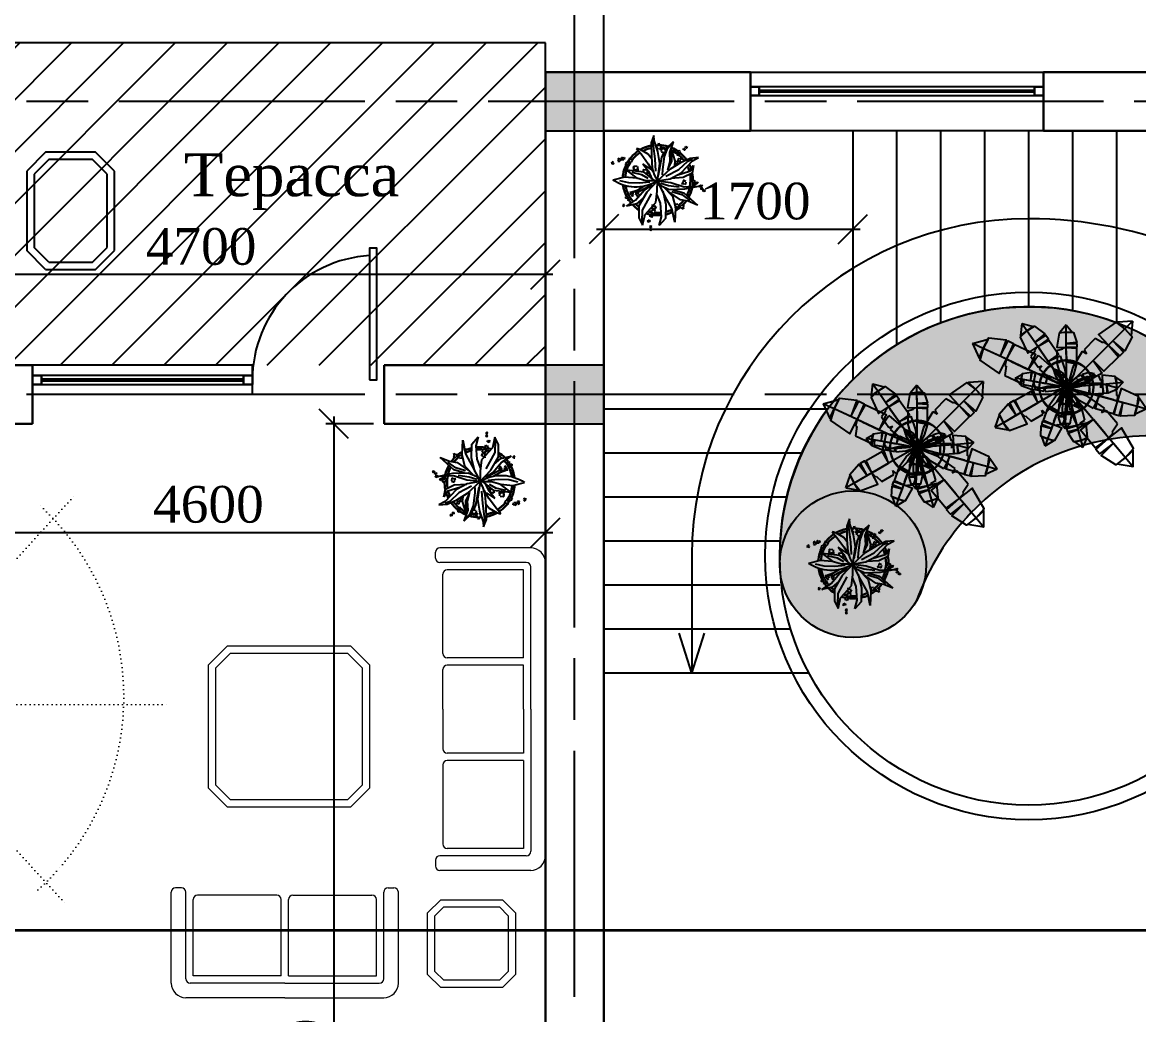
# Model space of a CAD drawing. Header units: inches. Extents: x 2870606 to 3671143, y -733551 to -473558.
# Drawn here: x 3248072 to 3255692, y -504653 to -497883 of the extents above; entities that cross this region are included whole.
import ezdxf

# ---------------------------------------------------------------- set-up
doc = ezdxf.new("R2010")
doc.units = ezdxf.units.IN
doc.header["$MEASUREMENT"] = 0
doc.linetypes.add('ACAD_ISO07W100', pattern=[3, 0, -3])
doc.linetypes.add('ACAD_ISO08W100', pattern=[36, 24, -3, 6, -3])
for name, color, linetype in [('100_FURNITURE', 25, 'Continuous'), ('100_TREE', 64, 'Continuous'), ('A_Windows', 160, 'Continuous'), ('Trees', 92, 'Continuous'), ('МЕБЕЛИРОВКА', 7, 'Continuous'), ('ШРИФТ', 7, 'Continuous')]:
    doc.layers.add(name, color=color, linetype=linetype)
doc.layers.add('_0', color=7, linetype='Continuous', lineweight=25)
doc.layers.add('Cashpo', color=25, linetype='Continuous', lineweight=25)
doc.styles.add('GENERATED_STYLE_1', font='times.ttf')
doc.styles.add('J~stule', font='dutch.ttf')
doc.linetypes.add('FENCELINE1', pattern='A,0.25,-0.1,[133,ltypeshp.shx,S=0.1,R=0,X=-0.1,Y=0],-0.1,1', length=1.45)
doc.dimstyles.new('J~style', dxfattribs={"dimscale": 100, "dimtxt": 2.5, "dimasz": 2, "dimexe": 0.55, "dimexo": 0.725, "dimtad": 1, "dimdec": 0, "dimdsep": 46, "dimtxsty": 'J~stule', "dimblk": 'OBLIQUE', "dimcen": 2, "dimdle": 0.5, "dimadec": 0, "dimazin": 0, "dimtfac": 1, "dimtdec": 0, "dimtmove": 0, "dimatfit": 3, "dimfxl": 1, "dimarcsym": 0})

# ---------------------------------------------------------------- blocks, each defined once
blk = doc.blocks.new('FSDFTV')
at = {"color": 33, "linetype": 'ACAD_ISO07W100', "lineweight": 13, "ltscale": 10}
for p, q in [((1.6, 179.4), (1.6, 2037.1)), ((1.6, 79.4), (-1439.6, 1399.3)), ((1.6, 79.4), (1375.6, 1337.7))]:
    blk.add_line(p, q, dxfattribs=at)
at = {"color": 33, "linetype": 'ByBlock', "lineweight": 13}
for points in [[(-1101.5, 0), (1101.5, 0), (1101.5, 331.1), (-1101.5, 331.1)], [(-1085.6, 218.9), (-795.9, 47.8), (-716, 221.1), (-1005.7, 372.1)], [(1085.6, 218.9), (795.9, 47.8), (716, 221.1), (1005.7, 372.1)], [(-499.9, 79.4), (503.1, 79.4), (503.1, 246.9), (-499.9, 246.9)], [(-499.9, 210.5), (503.1, 210.5), (503.1, 246.9), (-499.9, 246.9)]]:
    blk.add_lwpolyline(points, close=True, dxfattribs=at)
at = {"color": 33, "linetype": 'ACAD_ISO07W100', "lineweight": 13, "ltscale": 10}
blk.add_arc((-50.8, -53.7), 1775.8, 42.07482, 137.92518, dxfattribs=at)
blk = doc.blocks.new('ydyyd')
at = {"layer": 'МЕБЕЛИРОВКА', "lineweight": 13}
for p, q in [((730582.4, 154995), (730582.4, 155035)), ((731232.4, 155065), (730612.4, 155065)), ((731202.4, 154965), (730612.4, 154965)), ((731232.4, 153965), (731232.4, 154935)), ((731332.4, 153965), (731332.4, 154965)), ((730632.4, 154345), (730632.4, 154885)), ((731182.4, 154915), (730662.4, 154915)), ((731182.4, 154315), (731182.4, 154915)), ((729032.4, 154266.6), (729161.7, 154395.9)), ((729161.7, 154395.9), (730003.1, 154395.9)), ((730003.1, 154395.9), (730132.4, 154266.6)), ((729082.4, 154245.9), (729182.4, 154345.9)), ((729182.4, 154345.9), (729982.4, 154345.9)), ((729982.4, 154345.9), (730082.4, 154245.9)), ((731182.4, 154315), (730662.4, 154315)), ((729032.4, 153425.2), (729032.4, 154266.6)), ((729082.4, 153445.9), (729082.4, 154245.9)), ((730082.4, 154245.9), (730082.4, 153445.9)), ((730132.4, 154266.6), (730132.4, 153425.2)), ((730632.4, 153965), (730632.4, 154235)), ((731182.4, 154265), (730662.4, 154265)), ((731182.4, 153965), (731182.4, 154265)), ((730632.4, 153965), (730632.4, 153695)), ((731182.4, 153965), (731182.4, 153665)), ((731232.4, 153965), (731232.4, 152995)), ((731332.4, 153965), (731332.4, 152965)), ((731182.4, 153665), (730662.4, 153665)), ((730632.4, 153585), (730632.4, 153045)), ((731182.4, 153615), (730662.4, 153615)), ((731182.4, 153615), (731182.4, 153015)), ((729161.7, 153295.9), (729032.4, 153425.2)), ((729182.4, 153345.9), (729082.4, 153445.9)), ((729982.4, 153345.9), (730082.4, 153445.9)), ((730003.1, 153295.9), (730132.4, 153425.2)), ((729982.4, 153345.9), (729182.4, 153345.9)), ((730003.1, 153295.9), (729161.7, 153295.9)), ((731182.4, 153015), (730662.4, 153015)), ((731202.4, 152965), (730612.4, 152965)), ((730582.4, 152935), (730582.4, 152895)), ((731232.4, 152865), (730612.4, 152865)), ((728778.9, 152095.9), (728778.9, 152715.9)), ((728848.9, 152745.9), (728808.9, 152745.9)), ((728878.9, 152125.9), (728878.9, 152715.9)), ((730228.9, 152125.9), (730228.9, 152715.9)), ((730258.9, 152745.9), (730298.9, 152745.9)), ((730328.9, 152095.9), (730328.9, 152715.9)), ((728928.9, 152145.9), (728928.9, 152665.9)), ((729498.9, 152695.9), (728958.9, 152695.9)), ((729528.9, 152145.9), (729528.9, 152665.9)), ((729578.9, 152145.9), (729578.9, 152665.9)), ((729608.9, 152695.9), (730148.9, 152695.9)), ((730178.9, 152145.9), (730178.9, 152665.9)), ((730618.2, 152665), (730528.9, 152575.7)), ((730618.2, 152665), (731039.6, 152665)), ((731039.6, 152665), (731128.9, 152575.7)), ((730528.9, 152154.3), (730528.9, 152575.7)), ((730638.9, 152615), (730578.9, 152555)), ((730638.9, 152615), (731018.9, 152615)), ((731018.9, 152615), (731078.9, 152555)), ((731128.9, 152575.7), (731128.9, 152154.3)), ((730578.9, 152175), (730578.9, 152555)), ((731078.9, 152555), (731078.9, 152175)), ((730578.9, 152175), (730638.9, 152115)), ((731018.9, 152115), (731078.9, 152175)), ((729528.9, 152145.9), (728928.9, 152145.9)), ((729578.9, 152145.9), (730178.9, 152145.9)), ((730528.9, 152154.3), (730618.2, 152065)), ((731018.9, 152115), (730638.9, 152115)), ((731039.6, 152065), (731128.9, 152154.3)), ((729553.9, 152095.9), (728908.9, 152095.9)), ((729553.9, 152095.9), (730198.9, 152095.9)), ((731039.6, 152065), (730618.2, 152065)), ((729553.9, 151995.9), (728878.9, 151995.9)), ((729553.9, 151995.9), (730228.9, 151995.9))]:
    blk.add_line(p, q, dxfattribs=at)
for centre, radius, start, end in [((730612.4, 155035), 30, 90, 180), ((730612.4, 154995), 30, 180, 270), ((731232.4, 154965), 100, 0, 90), ((731202.4, 154935), 30, 0, 90), ((730662.4, 154885), 30, 90, 180), ((730662.4, 154345), 30, 180, 270), ((730662.4, 154235), 30, 90, 180), ((730662.4, 153695), 30, 180, 270), ((730662.4, 153585), 30, 90, 180), ((730662.4, 153045), 30, 180, 270), ((730612.4, 152935), 30, 90, 180), ((731202.4, 152995), 30, 270, 0), ((731232.4, 152965), 100, 270, 0), ((730612.4, 152895), 30, 180, 270), ((728808.9, 152715.9), 30, 90, 180), ((728848.9, 152715.9), 30, 0, 90), ((730258.9, 152715.9), 30, 90, 180), ((730298.9, 152715.9), 30, 0, 90), ((728958.9, 152665.9), 30, 90, 180), ((729498.9, 152665.9), 30, 0, 90), ((729608.9, 152665.9), 30, 90, 180), ((730148.9, 152665.9), 30, 0, 90), ((728908.9, 152125.9), 30, 180, 270), ((730198.9, 152125.9), 30, 270, 0), ((728878.9, 152095.9), 100, 180, 270), ((730228.9, 152095.9), 100, 270, 0)]:
    blk.add_arc(centre, radius, start, end, dxfattribs=at)
blk = doc.blocks.new('cvetok')
at = {"layer": 'Cashpo', "lineweight": 30, "ltscale": 0.1}
for centre, major_axis, start_param, end_param in [((94658.2, 171878), (169.7, -169.7), 3.024703, 3.316562), ((94658.2, 171878), (169.7, -169.7), 2.755823, 2.987251), ((94658.2, 171878), (-158, -158), 4.327905, 4.569763), ((94658.2, 171878), (169.7, -169.7), 2.400873, 2.651128), ((94658.2, 171878), (-158, -158), 4.034231, 4.174743), ((94658.2, 171878), (-158, -158), 3.449429, 3.724418), ((94658.2, 171878), (-169.7, -169.7), 3.409984, 3.737026), ((94658.2, 171878), (-158, -158), 3.03563, 3.35015), ((94658.2, 171878), (-169.7, -169.7), 3.019498, 3.341375), ((94658.2, 171878), (-158, -158), 4.624923, 4.873501), ((94658.2, 171878), (-158, -158), 2.449339, 2.938254), ((94658.2, 171878), (-169.7, -169.7), 2.966211, 2.998209), ((94658.2, 171878), (-169.7, -169.7), 2.892081, 2.958014), ((94658.2, 171878), (-169.7, -169.7), 2.431898, 2.830481), ((94658.2, 171878), (169.7, -169.7), 3.717694, 3.950919), ((94658.2, 171878), (169.7, -169.7), 3.458664, 3.61719), ((94658.8, 171883.4), (158, -158), 3.767296, 4.146619), ((94658.2, 171878), (158, -158), 3.482746, 3.649771), ((94658.2, 171878), (169.7, -169.7), 4.008914, 4.104644), ((94658.2, 171878), (158, -158), 0.066528, 0.61373), ((94658.2, 171878), (169.7, -169.7), 0.291978, 0.654909), ((94658.2, 171878), (169.7, -169.7), 4.142062, 4.429809), ((94658.2, 171878), (-158, -158), 5.746791, 5.985086), ((94658.2, 171878), (169.7, -169.7), 4.559068, 4.718123), ((94658.2, 171878), (-158, -158), 6.166573, 6.379453), ((94658.2, 171878), (169.7, -169.7), 4.823255, 4.978325), ((94658.2, 171878), (-158, -158), 1.402226, 1.533974), ((94658.2, 171878), (-169.7, -169.7), 1.354065, 1.580489), ((94658.2, 171878), (169.7, -169.7), 0.075749, 0.183167), ((94658.2, 171878), (169.7, -169.7), -1.220089, -1.010216), ((94658.2, 171878), (158, -158), -1.237744, -1.029908), ((94658.2, 171878), (169.7, -169.7), -0.886086, -0.617507), ((94658.2, 171878), (158, -158), -0.889995, -0.67916), ((94658.2, 171878), (158, -158), -0.609448, -0.475122), ((94658.2, 171878), (169.7, -169.7), -0.592307, -0.44413)]:
    blk.add_ellipse(centre, major_axis=major_axis, ratio=1, start_param=start_param, end_param=end_param, dxfattribs=at)
at = {"layer": 'Trees', "ltscale": 10}
for p, q in [((94576.6, 172067.8), (94550.9, 172140.3)), ((94550.9, 172140.3), (94595.9, 172088.3)), ((94550.9, 172140.3), (94605.4, 172092.8)), ((94657.1, 172074.1), (94682.8, 172148.2)), ((94682.8, 172148.2), (94684.4, 172182.8)), ((94684.4, 172182.8), (94703.7, 172132.4)), ((94687.7, 172110.4), (94692.5, 172145)), ((94457.1, 172108.4), (94460.5, 172102.3)), ((94462.8, 172105), (94457.1, 172108.4)), ((94460.5, 172102.3), (94457.1, 172100.2)), ((94457.1, 172100.2), (94461.2, 172100)), ((94461.2, 172100), (94459.1, 172095.8)), ((94459.1, 172095.8), (94467.7, 172097)), ((94464.4, 172108), (94462.8, 172105)), ((94465.2, 172104.6), (94464.4, 172108)), ((94469.1, 172107.4), (94465.2, 172104.6)), ((94468.4, 172098.1), (94469.1, 172107.4)), ((94470.5, 172095.2), (94474, 172089.1)), ((94476.3, 172091.8), (94470.5, 172095.2)), ((94474, 172089.1), (94470.6, 172087)), ((94470.6, 172087), (94474.7, 172086.8)), ((94474.7, 172086.8), (94472.6, 172082.6)), ((94472.6, 172082.6), (94481.2, 172083.8)), ((94477.9, 172094.8), (94476.3, 172091.8)), ((94478.6, 172091.4), (94477.9, 172094.8)), ((94482.5, 172094.2), (94478.6, 172091.4)), ((94481.9, 172084.9), (94482.5, 172094.2)), ((94503.6, 172073.8), (94509.6, 172073.6)), ((94510.8, 172064.5), (94503.6, 172073.8)), ((94508.1, 172077.6), (94511.8, 172075.7)), ((94509.6, 172073.6), (94508.1, 172077.6)), ((94511.8, 172075.7), (94515.4, 172083.2)), ((94522.1, 172068.7), (94512.4, 172063.8)), ((94515.4, 172083.2), (94516.1, 172074.4)), ((94516.1, 172074.4), (94521.1, 172074.6)), ((94521.1, 172074.6), (94517, 172071.6)), ((94517, 172071.6), (94522.1, 172068.7)), ((94524.1, 172065.3), (94518.4, 172058.5)), ((94522.7, 172057.1), (94524.1, 172065.3)), ((94563.8, 172082.1), (94541.6, 172009.7)), ((94561.7, 172007.6), (94563.8, 172082.1)), ((94573.4, 172006.4), (94576.6, 172067.8)), ((94595.9, 172088.3), (94615.2, 172039.5)), ((94614.5, 172089.4), (94596.9, 172096)), ((94596.9, 172096), (94609.6, 172080.6)), ((94609.6, 172080.6), (94601.1, 172073.2)), ((94601.1, 172073.2), (94612.6, 172074.7)), ((94612.6, 172074.7), (94608.7, 172062)), ((94608.7, 172062), (94632.1, 172069.4)), ((94617.5, 172098.4), (94614.5, 172089.4)), ((94621.3, 172089.4), (94617.5, 172098.4)), ((94619.3, 172065.3), (94632.9, 172033.2)), ((94630.7, 172099.1), (94621.3, 172089.4)), ((94642.5, 172107.5), (94629.7, 172104)), ((94629.7, 172104), (94648.4, 172088.1)), ((94633.5, 172072.9), (94630.7, 172099.1)), ((94635.2, 172116.4), (94642.5, 172107.5)), ((94645.9, 172113.2), (94635.2, 172116.4)), ((94644.2, 171992.2), (94657.1, 172074.1)), ((94652.2, 172132.1), (94645.9, 172113.2)), ((94652.1, 172088.8), (94666, 172099.7)), ((94656.1, 172113.7), (94652.2, 172132.1)), ((94665.2, 172115.9), (94656.1, 172113.7)), ((94659.6, 172107.9), (94665.2, 172115.9)), ((94668.2, 172106.1), (94659.6, 172107.9)), ((94676.4, 172023.7), (94687.7, 172110.4)), ((94703.7, 172132.4), (94702.1, 172039.5)), ((94723.1, 172055.2), (94777.8, 172086.7)), ((94803.5, 172093), (94772.9, 172056.8)), ((94777.8, 172086.7), (94803.5, 172093)), ((94380.3, 172031.6), (94436.6, 172026.9)), ((94422.2, 172009.5), (94380.3, 172031.6)), ((94454.3, 172008), (94422.2, 172022.1)), ((94499.4, 171927.6), (94422.2, 172009.5)), ((94436.6, 172026.9), (94502.6, 171996.9)), ((94515.5, 171949.7), (94454.3, 172008)), ((94497.4, 172023.1), (94508.9, 172020.7)), ((94505.7, 172015.7), (94497.4, 172023.1)), ((94501.9, 172011.6), (94505.7, 172015.7)), ((94507.6, 172012.1), (94501.9, 172011.6)), ((94502.6, 171996.9), (94575, 171952.8)), ((94505.1, 172004.5), (94507.6, 172012.1)), ((94519.6, 172010.3), (94505.1, 172004.5)), ((94508.9, 172020.7), (94510.5, 172027.2)), ((94510.2, 172057.4), (94515.3, 172047.8)), ((94516.1, 172056.7), (94510.2, 172057.4)), ((94510.5, 172027.2), (94512.9, 172020.8)), ((94512.9, 172020.8), (94518.4, 172026.3)), ((94514.5, 172061.6), (94516.1, 172056.7)), ((94518.4, 172058.5), (94514.5, 172061.6)), ((94517, 172047.4), (94528.2, 172050.8)), ((94518.2, 172006.2), (94529.8, 172003.9)), ((94526.5, 171998.8), (94518.2, 172006.2)), ((94518.4, 172026.3), (94521.1, 172012.1)), ((94526.8, 172056.5), (94522.7, 172057.1)), ((94522.7, 171994.8), (94526.5, 171998.8)), ((94528.4, 171995.3), (94522.7, 171994.8)), ((94523.2, 172054.1), (94526.8, 172056.5)), ((94528.2, 172050.8), (94523.2, 172054.1)), ((94526, 171987.7), (94528.4, 171995.3)), ((94540.5, 171993.5), (94526, 171987.7)), ((94529.8, 172003.9), (94531.3, 172010.3)), ((94531.3, 172010.3), (94533.7, 172004)), ((94533.7, 172004), (94539.3, 172009.5)), ((94539.3, 172009.5), (94541.9, 171995.2)), ((94541.6, 172009.7), (94544.8, 171976.5)), ((94587.1, 171955.6), (94561.7, 172007.6)), ((94589.5, 171946.5), (94573.4, 172006.4)), ((94615.2, 172039.5), (94626.5, 171949.7)), ((94632.9, 172033.2), (94655.6, 171909.8)), ((94660.8, 171872.8), (94644.2, 171992.2)), ((94671.6, 171938.6), (94676.4, 172023.7)), ((94723.1, 171990.6), (94687.7, 171932.1)), ((94702.1, 172039.5), (94695.7, 171960.7)), ((94698.9, 172022.1), (94723.1, 172055.2)), ((94706.5, 171952.7), (94761.5, 171989)), ((94761.5, 171989), (94722.4, 171939.3)), ((94772.9, 172056.8), (94723.1, 171990.6)), ((94828.4, 172019.2), (94838.5, 172016.9)), ((94837.7, 172001.1), (94828.4, 172019.2)), ((94837.2, 172024.3), (94842.9, 172019.8)), ((94838.5, 172016.9), (94837.2, 172024.3)), ((94858.2, 172004.6), (94840, 171999.5)), ((94842.9, 172019.8), (94851.5, 172031.4)), ((94851.5, 172031.4), (94849.8, 172016.2)), ((94849.8, 172016.2), (94858.3, 172015)), ((94858.3, 172015), (94850.4, 172011.1)), ((94850.4, 172011.1), (94858.2, 172004.6)), ((94858.6, 171996), (94862.1, 171981.1)), ((94872, 172004), (94859.2, 171998.1)), ((94862.1, 171981.1), (94866.8, 171987.4)), ((94866.8, 171987.4), (94869.6, 171982.5)), ((94869.6, 171982.5), (94870.7, 171987.8)), ((94870.7, 171996.4), (94872, 172004)), ((94877.2, 171998.1), (94870.7, 171996.4)), ((94870.7, 171987.8), (94881.2, 171985.4)), ((94872.9, 171993.2), (94877.2, 171998.1)), ((94881.2, 171985.4), (94872.9, 171993.2)), ((94886.7, 172032), (94888.8, 172018)), ((94893.6, 172028.7), (94886.7, 172032)), ((94890.7, 172016.9), (94905.9, 172016.2)), ((94893.7, 172035.3), (94893.6, 172028.7)), ((94897.2, 172029.9), (94893.7, 172035.3)), ((94907.1, 172035.7), (94897.2, 172029.9)), ((94901.2, 172022.4), (94906.6, 172023.8)), ((94905.9, 172016.2), (94901.2, 172022.4)), ((94901.8, 172026.3), (94907.1, 172035.7)), ((94906.6, 172023.8), (94901.8, 172026.3)), ((94910.4, 172022.5), (94917.6, 172019.7)), ((94915.3, 172008.1), (94910.4, 172022.5)), ((94930.9, 172008.5), (94916.9, 172006.7)), ((94917.4, 172025.4), (94921.2, 172021.4)), ((94917.6, 172019.7), (94917.4, 172025.4)), ((94921.2, 172021.4), (94928.8, 172029.1)), ((94932.1, 172016.2), (94925.8, 172014.2)), ((94925.8, 172014.2), (94930.9, 172008.5)), ((94928.8, 172029.1), (94925.9, 172018)), ((94925.9, 172018), (94932.1, 172016.2)), ((94962.8, 171985.5), (94957.5, 171995.6)), ((94958.2, 171997.2), (94967.6, 172004.9)), ((94965.6, 171990.9), (94962.8, 171985.5)), ((94968.9, 171986.8), (94965.6, 171990.9)), ((94967.6, 172004.9), (94967.6, 171998.6)), ((94967.6, 171998.6), (94971.7, 172000.3)), ((94977.7, 171992.9), (94968.6, 171991.9)), ((94968.6, 171991.9), (94968.9, 171986.8)), ((94971.7, 172000.3), (94969.8, 171996.4)), ((94969.8, 171996.4), (94977.7, 171992.9)), ((94414.1, 171978), (94423.8, 171926)), ((94435, 171941.8), (94414.1, 171978)), ((94423.8, 171926), (94484.9, 171896.1)), ((94529.3, 171911.7), (94435, 171941.8)), ((94573.4, 171888.2), (94499.4, 171927.6)), ((94602.4, 171905.5), (94515.5, 171949.7)), ((94575, 171952.8), (94660.8, 171872.8)), ((94626.5, 171949.7), (94628.1, 171913.4)), ((94682.8, 171915), (94660.8, 171872.8)), ((94670, 171867.7), (94750.4, 171932.3)), ((94695.7, 171960.7), (94682.8, 171915)), ((94694.9, 171947.1), (94706.5, 171952.7)), ((94722.4, 171939.3), (94698.1, 171886.5)), ((94723.1, 171889.8), (94766.5, 171915)), ((94731.1, 171945.5), (94728.6, 171919.2)), ((94728.6, 171919.2), (94739.8, 171926.9)), ((94757.5, 171951.2), (94733.1, 171948.6)), ((94739.8, 171926.9), (94740.4, 171923.8)), ((94750.4, 171932.3), (94871.1, 171946.5)), ((94751.2, 171939.6), (94757.5, 171951.2)), ((94762.7, 171938.7), (94751.2, 171939.6)), ((94753, 171933.1), (94762.7, 171938.7)), ((94754, 171931.3), (94753, 171933.1)), ((94766.5, 171915), (94834.1, 171930.7)), ((94796.5, 171971), (94794.1, 171944.7)), ((94794.1, 171944.7), (94805.2, 171952.4)), ((94871.1, 171946.5), (94798.4, 171890.3)), ((94823, 171976.7), (94798.6, 171974.1)), ((94805.2, 171952.4), (94807.1, 171942.8)), ((94807.1, 171942.8), (94811.8, 171951)), ((94811.8, 171951), (94827.8, 171941.1)), ((94816.7, 171965.1), (94823, 171976.7)), ((94828.2, 171964.2), (94816.7, 171965.1)), ((94818.5, 171958.7), (94828.2, 171964.2)), ((94827.8, 171941.1), (94818.5, 171958.7)), ((94353.6, 171843.5), (94359.9, 171837.4)), ((94361.7, 171841.5), (94353.6, 171843.5)), ((94359.9, 171837.4), (94356.6, 171833.7)), ((94356.6, 171833.7), (94361.6, 171834.9)), ((94361.6, 171834.9), (94360.5, 171829.1)), ((94362.6, 171845.6), (94361.7, 171841.5)), ((94364.7, 171841.9), (94362.6, 171845.6)), ((94368.3, 171846.6), (94364.7, 171841.9)), ((94370.9, 171835.2), (94368.3, 171846.6)), ((94372.3, 171837.8), (94475.3, 171815.7)), ((94478.5, 171833.1), (94372.3, 171837.8)), ((94383.6, 171864.1), (94390, 171858)), ((94391.7, 171862.1), (94383.6, 171864.1)), ((94390, 171858), (94386.6, 171854.3)), ((94386.6, 171854.3), (94391.6, 171855.5)), ((94391.6, 171855.5), (94390.6, 171849.7)), ((94390.6, 171849.7), (94400.5, 171854.1)), ((94392.6, 171866.2), (94391.7, 171862.1)), ((94394.7, 171862.4), (94392.6, 171866.2)), ((94398.4, 171867.2), (94394.7, 171862.4)), ((94400.9, 171855.7), (94398.4, 171867.2)), ((94399.9, 171843.9), (94404.8, 171845.4)), ((94404.7, 171842.4), (94399.9, 171843.9)), ((94400.9, 171849.8), (94411.7, 171851.1)), ((94404.8, 171845.4), (94400.9, 171849.8)), ((94402.4, 171833.9), (94404.7, 171842.4)), ((94408.3, 171839.8), (94402.4, 171833.9)), ((94403.4, 171876.1), (94410.6, 171866.8)), ((94413.7, 171871.9), (94403.4, 171876.1)), ((94410.6, 171866.8), (94405.5, 171862.5)), ((94405.5, 171862.5), (94412.3, 171863.2)), ((94411.1, 171836.7), (94408.3, 171839.8)), ((94412.3, 171863.2), (94409.8, 171855.7)), ((94409.8, 171855.7), (94423.7, 171859.7)), ((94416.6, 171838.8), (94411, 171841)), ((94411, 171841), (94411.1, 171836.7)), ((94413, 171849.9), (94416.6, 171838.8)), ((94415.6, 171877.1), (94413.7, 171871.9)), ((94417.7, 171871.7), (94415.6, 171877.1)), ((94423.4, 171877.3), (94417.7, 171871.7)), ((94424.6, 171861.7), (94423.4, 171877.3)), ((94468.9, 171848.7), (94464.8, 171867.1)), ((94466.6, 171869.4), (94485.2, 171877.6)), ((94475.9, 171856.1), (94468.9, 171848.7)), ((94479.3, 171847.9), (94475.9, 171856.1)), ((94570.2, 171863), (94478.5, 171833.1)), ((94481, 171856.4), (94479.3, 171847.9)), ((94496.1, 171853.8), (94481, 171856.4)), ((94485.2, 171877.6), (94482.3, 171867.6)), ((94482.3, 171867.6), (94489.8, 171868.5)), ((94484.9, 171896.1), (94569.5, 171890.3)), ((94489.8, 171868.5), (94485, 171863.1)), ((94485, 171863.1), (94496.1, 171853.8)), ((94586.3, 171842.5), (94512.3, 171831.5)), ((94660.8, 171872.8), (94570.2, 171863)), ((94660.8, 171872.8), (94573.4, 171888.2)), ((94579.8, 171812.6), (94637.8, 171839.4)), ((94637.8, 171858.3), (94586.3, 171842.5)), ((94607.2, 171766.9), (94660.8, 171872.8)), ((94637.8, 171839.4), (94660.8, 171872.8)), ((94661.9, 171803.1), (94660.8, 171872.8)), ((94660.8, 171872.8), (94739.2, 171872.8)), ((94660.8, 171872.8), (94734.3, 171795.3)), ((94749.8, 171811), (94697, 171846.2)), ((94697.7, 171845.7), (94787.9, 171797.5)), ((94713.4, 171864.6), (94785.8, 171856.7)), ((94739.2, 171872.8), (94801.9, 171891.4)), ((94793.2, 171813), (94754.7, 171836.1)), ((94785.8, 171856.7), (94856.6, 171859.8)), ((94801.9, 171891.4), (94885.6, 171899.2)), ((94856.6, 171859.8), (94917.8, 171874)), ((94885.6, 171899.2), (94964.4, 171878.8)), ((94339.8, 171805.6), (94336, 171800.1)), ((94336, 171800.1), (94342.4, 171803.2)), ((94340.4, 171808), (94337, 171807.4)), ((94337, 171807.4), (94339.8, 171805.6)), ((94337.8, 171812), (94340.4, 171808)), ((94347.1, 171810.8), (94337.8, 171812)), ((94342.4, 171803.2), (94344.2, 171799.6)), ((94344.2, 171799.6), (94344.7, 171803.7)), ((94344.7, 171803.7), (94348.8, 171801.3)), ((94348.8, 171801.3), (94348.2, 171810)), ((94353.9, 171818.2), (94350.1, 171812.6)), ((94350.1, 171812.6), (94356.5, 171815.7)), ((94354.5, 171820.5), (94351, 171820)), ((94351, 171820), (94353.9, 171818.2)), ((94351.9, 171824.5), (94354.5, 171820.5)), ((94361.2, 171823.3), (94351.9, 171824.5)), ((94356.5, 171815.7), (94358.3, 171812.2)), ((94358.3, 171812.2), (94358.8, 171816.2)), ((94358.8, 171816.2), (94362.8, 171813.8)), ((94360.5, 171829.1), (94370.4, 171833.6)), ((94362.8, 171813.8), (94362.3, 171822.5)), ((94481.7, 171792.1), (94388.4, 171708.6)), ((94494.6, 171779.5), (94439.9, 171740.1)), ((94475.3, 171815.7), (94579.8, 171812.6)), ((94552.5, 171812.6), (94481.7, 171792.1)), ((94562.1, 171800), (94494.6, 171779.5)), ((94504.2, 171743.3), (94589.8, 171802.1)), ((94557.3, 171768.5), (94538, 171691.3)), ((94612, 171825.2), (94557.3, 171768.5)), ((94562.1, 171685), (94607.2, 171766.9)), ((94624.9, 171804.7), (94602.4, 171711.7)), ((94639.4, 171721.2), (94664.4, 171783.2)), ((94671.6, 171725.9), (94661.9, 171803.1)), ((94761.7, 171673.9), (94700.5, 171785.8)), ((94734.3, 171795.3), (94787.4, 171703.9)), ((94810.1, 171741.6), (94749.8, 171811)), ((94787.9, 171797.5), (94850.2, 171793.4)), ((94788.7, 171778.9), (94793.4, 171793.8)), ((94801.9, 171769.7), (94789.2, 171776.7)), ((94850.2, 171793.4), (94793.2, 171813)), ((94793.4, 171793.8), (94797.7, 171787.1)), ((94797.7, 171787.1), (94800.9, 171791.9)), ((94800.9, 171791.9), (94801.6, 171786.3)), ((94801.1, 171777.5), (94801.9, 171769.7)), ((94807.6, 171775.4), (94801.1, 171777.5)), ((94801.6, 171786.3), (94812.6, 171788.1)), ((94812.6, 171788.1), (94803.5, 171780.6)), ((94803.5, 171780.6), (94807.6, 171775.4)), ((94824.4, 171778.1), (94829, 171793)), ((94837.5, 171769), (94824.8, 171775.9)), ((94829, 171793), (94833.3, 171786.3)), ((94833.3, 171786.3), (94836.5, 171791.1)), ((94836.5, 171791.1), (94837.2, 171785.6)), ((94836.7, 171776.8), (94837.5, 171769)), ((94843.2, 171774.7), (94836.7, 171776.8)), ((94837.2, 171785.6), (94848.2, 171787.4)), ((94848.2, 171787.4), (94839.1, 171779.9)), ((94839.1, 171779.9), (94843.2, 171774.7)), ((94867.9, 171768.8), (94861.6, 171759.9)), ((94869.9, 171763.3), (94867.9, 171768.8)), ((94873.6, 171766.8), (94869.9, 171763.3)), ((94872.6, 171762), (94873.6, 171766.8)), ((94881.2, 171759.9), (94872.6, 171762)), ((94873.2, 171757.5), (94881.2, 171759.9)), ((94388.4, 171708.6), (94451.1, 171733.8)), ((94451.1, 171733.8), (94504.2, 171743.3)), ((94498.7, 171708.9), (94478.7, 171705.4)), ((94478.7, 171705.4), (94486.7, 171698.7)), ((94486.7, 171698.7), (94479.9, 171695.4)), ((94479.9, 171695.4), (94487, 171693.5)), ((94487, 171693.5), (94482.8, 171679.7)), ((94482.8, 171679.7), (94494, 171690.2)), ((94494, 171690.2), (94500.1, 171684.1)), ((94498.4, 171692.8), (94508.3, 171690.5)), ((94500.1, 171684.1), (94498.4, 171692.8)), ((94508.3, 171690.5), (94501.5, 171708)), ((94519, 171714.4), (94512.7, 171695.1)), ((94512.7, 171695.1), (94522.3, 171698.9)), ((94539.8, 171714.1), (94521.1, 171716.4)), ((94522.3, 171698.9), (94522.1, 171691.4)), ((94522.1, 171691.4), (94527.1, 171696.8)), ((94527.1, 171696.8), (94537.3, 171686.6)), ((94533.1, 171706.5), (94539.8, 171714.1)), ((94541.6, 171703.8), (94533.1, 171706.5)), ((94533.3, 171701.4), (94541.6, 171703.8)), ((94537.3, 171686.6), (94533.3, 171701.4)), ((94538, 171691.3), (94542.8, 171590.4)), ((94542.8, 171590.4), (94562.1, 171685)), ((94602.4, 171711.7), (94605.6, 171617.2)), ((94632.9, 171628.2), (94639.4, 171721.2)), ((94670.2, 171697.6), (94679.1, 171680.9)), ((94680.4, 171696.4), (94670.2, 171697.6)), ((94745.6, 171644), (94671.6, 171725.9)), ((94677.7, 171704.9), (94680.4, 171696.4)), ((94684.5, 171699.5), (94677.7, 171704.9)), ((94681.9, 171680.3), (94701.4, 171686.1)), ((94694.3, 171711.3), (94684.5, 171699.5)), ((94691.8, 171697), (94694.3, 171711.3)), ((94699, 171696), (94691.8, 171697)), ((94692.7, 171691.9), (94699, 171696)), ((94701.4, 171686.1), (94692.7, 171691.9)), ((94757.6, 171755.1), (94803.7, 171715.8)), ((94787.4, 171703.9), (94787.4, 171620.4)), ((94803.7, 171715.8), (94872.4, 171700.2)), ((94872.4, 171700.2), (94810.1, 171741.6)), ((94851.4, 171754.6), (94846.2, 171744.1)), ((94846.2, 171744.1), (94852, 171745.5)), ((94852, 171745.5), (94851.3, 171741.3)), ((94851.3, 171741.3), (94854.5, 171743.9)), ((94863.2, 171752.8), (94852.7, 171755.6)), ((94854.5, 171743.9), (94859.6, 171737.3)), ((94858.5, 171746), (94863.4, 171746.8)), ((94859.6, 171737.3), (94858.5, 171746)), ((94858.8, 171749), (94863.2, 171752.8)), ((94863.4, 171746.8), (94858.8, 171749)), ((94862, 171758.3), (94870, 171749.8)), ((94870, 171749.8), (94870.8, 171755.7)), ((94870.8, 171755.7), (94874.5, 171753.6)), ((94874.5, 171753.6), (94873.2, 171757.5)), ((94884.9, 171702.4), (94887.4, 171710.7)), ((94889.4, 171703.8), (94884.9, 171702.4)), ((94888.6, 171711.2), (94897.9, 171710.4)), ((94888.9, 171699.7), (94889.4, 171703.8)), ((94891.5, 171702.8), (94888.9, 171699.7)), ((94897.1, 171698.4), (94891.5, 171702.8)), ((94897.9, 171710.4), (94894.6, 171707)), ((94894.6, 171707), (94897.8, 171705.7)), ((94897.8, 171705.7), (94894.6, 171704.6)), ((94894.6, 171704.6), (94897.1, 171698.4)), ((94605.6, 171617.2), (94649, 171568.4)), ((94649, 171568.4), (94632.9, 171628.2)), ((94685, 171679.5), (94675.6, 171663.2)), ((94676.6, 171660.4), (94691.9, 171647)), ((94689.4, 171670.3), (94685, 171679.5)), ((94695.2, 171677.1), (94689.4, 171670.3)), ((94691.9, 171647), (94692.1, 171657.4)), ((94692.1, 171657.4), (94699, 171654.3)), ((94698.9, 171625), (94692.5, 171638)), ((94693.4, 171640), (94705.8, 171649.5)), ((94694.2, 171668.5), (94695.2, 171677.1)), ((94709.4, 171666.4), (94694.2, 171668.5)), ((94696, 171660.9), (94709.4, 171666.4)), ((94699, 171654.3), (94696, 171660.9)), ((94702.7, 171631.8), (94698.9, 171625)), ((94706.8, 171626.3), (94702.7, 171631.8)), ((94705.8, 171649.5), (94705.4, 171641.5)), ((94705.4, 171641.5), (94710.8, 171643.6)), ((94718.2, 171633.8), (94706.5, 171632.9)), ((94706.5, 171632.9), (94706.8, 171626.3)), ((94710.8, 171643.6), (94708.2, 171638.7)), ((94708.2, 171638.7), (94718.2, 171633.8)), ((94723.6, 171607.2), (94713.3, 171603.6)), ((94722, 171601.6), (94723.6, 171607.2)), ((94761.7, 171569.9), (94745.6, 171644)), ((94764.9, 171593.6), (94761.7, 171673.9)), ((94787.4, 171620.4), (94761.7, 171569.9)), ((94699, 171562), (94705.8, 171567.4)), ((94703.5, 171560.6), (94699, 171562)), ((94699.1, 171543.2), (94705.9, 171548.6)), ((94703.6, 171541.8), (94699.1, 171543.2)), ((94700.8, 171557.6), (94703.5, 171560.6)), ((94704.6, 171558.6), (94700.8, 171557.6)), ((94700.9, 171538.7), (94703.6, 171541.8)), ((94704.7, 171539.7), (94700.9, 171538.7)), ((94706.6, 171551.8), (94704.6, 171558.6)), ((94706.7, 171532.9), (94704.7, 171539.7)), ((94708.2, 171558.3), (94706.6, 171551.8)), ((94708.3, 171539.4), (94706.7, 171532.9)), ((94707.1, 171567.1), (94714.3, 171561.1)), ((94707.2, 171548.3), (94714.4, 171542.2)), ((94711.4, 171557.3), (94708.2, 171558.3)), ((94711.5, 171538.5), (94708.3, 171539.4)), ((94714.3, 171561.1), (94709.5, 171560.2)), ((94709.5, 171560.2), (94711.4, 171557.3)), ((94714.4, 171542.2), (94709.6, 171541.4)), ((94709.6, 171541.4), (94711.5, 171538.5)), ((94712.7, 171602.1), (94714.3, 171590.5)), ((94714.3, 171590.5), (94718.4, 171594.9)), ((94718.4, 171594.9), (94720.1, 171591)), ((94720.1, 171591), (94721.4, 171595)), ((94721.4, 171595), (94729.3, 171592.3)), ((94727.1, 171602.4), (94722, 171601.6)), ((94723.4, 171599), (94727.1, 171602.4)), ((94729.3, 171592.3), (94723.4, 171599))]:
    blk.add_line(p, q, dxfattribs=at)
at = {"layer": 'Trees', "linetype": 'ByBlock'}
blk.add_ellipse((94658.2, 171878), major_axis=(169.7, -169.7), ratio=1, start_param=2.298631, end_param=2.368794, dxfattribs=at)
at = {"layer": 'Trees', "ltscale": 10}
for centre, major_axis, ratio, start_param, end_param in [((94808.4, 172098.7), (273.6, 0), 0.978732, 4.181898, 5.319375), ((94658.2, 171878), (169.7, -169.7), 1, 0.214693, 0.250114)]:
    blk.add_ellipse(centre, major_axis=major_axis, ratio=ratio, start_param=start_param, end_param=end_param, dxfattribs=at)
blk = doc.blocks.new('RIK6IR')
at = {"layer": '100_FURNITURE'}
for p, q in [((2806978, 163564.3), (2806848.7, 163435.1)), ((2807519.4, 163564.3), (2806978, 163564.3)), ((2807648.7, 163435.1), (2807519.4, 163564.3)), ((2806998.7, 163514.3), (2806898.7, 163414.3)), ((2807498.7, 163514.3), (2806998.7, 163514.3)), ((2807598.7, 163414.3), (2807498.7, 163514.3)), ((2806848.7, 163435.1), (2806848.7, 163093.6)), ((2806898.7, 163414.3), (2806898.7, 163114.3)), ((2807598.7, 163114.3), (2807598.7, 163414.3)), ((2807648.7, 163093.6), (2807648.7, 163435.1)), ((2806848.7, 163093.6), (2806978, 162964.3)), ((2806898.7, 163114.3), (2806998.7, 163014.3)), ((2807598.7, 163114.3), (2807498.7, 163014.3)), ((2807648.7, 163093.6), (2807519.4, 162964.3)), ((2806998.7, 163014.3), (2807498.7, 163014.3)), ((2806978, 162964.3), (2807519.4, 162964.3))]:
    blk.add_line(p, q, dxfattribs=at)
blk = doc.blocks.new('_Oblique')
at = {"color": 0, "linetype": 'ByBlock', "lineweight": -2}
blk.add_line((-0.5, -0.5), (0.5, 0.5), dxfattribs=at)
blk = doc.blocks.new('*D410')
at = {"color": 0, "lineweight": -2, "transparency": 16777216}
for p, q in [((3247042.2, -501001.9), (3247042.2, -501418.2)), ((3251642.2, -501001.9), (3251642.2, -501418.2)), ((3246992.2, -501363.2), (3251692.2, -501363.2))]:
    blk.add_line(p, q, dxfattribs=at)
at = {"layer": 'Defpoints', "color": 0, "lineweight": 35, "transparency": 16777216}
for p in [(3247042.2, -500929.4), (3251642.2, -500929.4), (3251642.2, -501363.2)]:
    blk.add_point(p, dxfattribs=at)
at = {"color": 0, "lineweight": -2, "transparency": 16777216, "xscale": 200, "yscale": 200, "zscale": 200, "rotation": 180}
blk.add_blockref('_Oblique', (3247042.2, -501363.2), dxfattribs=at)
at = {"color": 0, "lineweight": -2, "transparency": 16777216, "xscale": 200, "yscale": 200, "zscale": 200}
blk.add_blockref('_Oblique', (3251642.2, -501363.2), dxfattribs=at)
at = {"color": 0, "transparency": 16777216, "insert": (3249342.2, -501173.2), "char_height": 250, "attachment_point": 5, "style": 'J~stule'}
blk.add_mtext('4600', dxfattribs=at)
blk = doc.blocks.new('*D412')
at = {"color": 0, "lineweight": -2, "transparency": 16777216}
for p, q in [((3250469.7, -500623.1), (3250144.3, -500623.1)), ((3250199.3, -500573.1), (3250199.3, -508353.1)), ((3250607.6, -508303.1), (3250144.3, -508303.1))]:
    blk.add_line(p, q, dxfattribs=at)
at = {"layer": 'Defpoints', "color": 0, "lineweight": 35, "transparency": 16777216}
for p in [(3250542.2, -500623.1), (3250199.3, -508303.1), (3250680.1, -508303.1)]:
    blk.add_point(p, dxfattribs=at)
at = {"color": 0, "lineweight": -2, "transparency": 16777216, "xscale": 200, "yscale": 200, "zscale": 200}
for p, rotation in [((3250199.3, -500623.1), 90), ((3250199.3, -508303.1), 270)]:
    blk.add_blockref('_Oblique', p, dxfattribs=dict(at, rotation=rotation))
at = {"color": 0, "transparency": 16777216, "insert": (3250009.1, -505057.4), "char_height": 250, "attachment_point": 5, "rotation": 90, "style": 'J~stule'}
blk.add_mtext('7680', dxfattribs=at)
blk = doc.blocks.new('*D427')
at = {"color": 0, "lineweight": -2, "transparency": 16777216}
for p, q in [((3246942.2, -499910.9), (3246942.2, -499549.1)), ((3251642.2, -500000.3), (3251642.2, -499549.1)), ((3251692.2, -499604.1), (3246892.2, -499604.1))]:
    blk.add_line(p, q, dxfattribs=at)
at = {"layer": 'Defpoints', "color": 0, "lineweight": 35, "transparency": 16777216}
for p in [(3246942.2, -499604.1), (3246942.2, -499983.4), (3251642.2, -500072.8)]:
    blk.add_point(p, dxfattribs=at)
at = {"color": 0, "lineweight": -2, "transparency": 16777216, "xscale": 200, "yscale": 200, "zscale": 200, "rotation": 180}
blk.add_blockref('_Oblique', (3246942.2, -499604.1), dxfattribs=at)
at = {"color": 0, "lineweight": -2, "transparency": 16777216, "xscale": 200, "yscale": 200, "zscale": 200}
blk.add_blockref('_Oblique', (3251642.2, -499604.1), dxfattribs=at)
at = {"color": 0, "transparency": 16777216, "insert": (3249292.2, -499414), "char_height": 250, "attachment_point": 5, "style": 'J~stule'}
blk.add_mtext('4700', dxfattribs=at)
blk = doc.blocks.new('3DLF-P1')
at = {"color": 76}
blk.add_line((-0.98, 0, 0.17), (0, 0, 0.17), dxfattribs=at)
for points in [[(-17.11, 0, -1.36), (-17.01, 2.24, -1.53), (-13.94, 3.24, 0.14), (-13.65, 0, 0.64)], [(-13.65, 0, 0.64), (-13.51, 3.24, 0.39), (-12.42, 3.24, 1.02), (-12.35, 0, 1.39)], [(-12.35, 0, 1.39), (-12.1, 3.14, 2.23), (-7.85, 3.14, 2.23), (-7.85, 0, 1.39)], [(-19.36, 0, -5.26), (-17.06, 1.97, -1.97), (-17.11, 0, -1.36), (-19.36, 0, -5.26)], [(-19.36, 0, -5.26), (-17.06, -1.97, -1.97), (-17.11, 0, -1.36), (-19.36, 0, -5.26)], [(-17.11, 0, -1.36), (-16.8, -2.24, -1.41), (-12.43, -2.99, 1.04), (-12.35, 0, 1.39)]]:
    blk.add_3dface(points, dxfattribs=at)
for points, invisible_edges in [([(-7.88, 0, 1.39), (-7.29, 3.2, 1.86), (-3.87, 2.22, 1.08), (-3.94, 0, 0.69)], 4), ([(-3.94, 0, 0.69), (-3.87, 2.22, 1.08), (-1.21, 0.74, 0.35)], 9), ([(-12.35, 0, 1.39), (-12.1, -1.21, 1.71), (-11.85, -1.21, 1.71), (-11.85, 0, 1.39)], 4), ([(-11.85, 0, 1.39), (-11.85, -1.21, 1.71), (-11.35, -2.9, 2.16), (-11.35, 0, 1.39)], 5), ([(-11.35, 0, 1.39), (-7.85, 0, 1.39), (-7.85, -1.93, 1.9)], 10), ([(-11.35, 0, 1.39), (-11.35, -2.9, 2.16), (-8.1, -2.9, 2.16), (-7.85, -1.93, 1.9)], 9), ([(-7.88, 0, 1.39), (-3.88, -1.97, 1.04), (-1.22, -0.49, 0.3), (-0.98, 0, 0.17)], 1), ([(-7.88, 0, 1.39), (-7.82, -1.97, 1.73), (-7.54, -2.95, 1.86), (-3.88, -1.97, 1.04)], 9), ([(-3.94, 0, 0.69), (-1.21, 0.74, 0.35), (-0.98, 0, 0.17)], 1)]:
    blk.add_3dface(points, dxfattribs=dict(at, invisible_edges=invisible_edges))
blk = doc.blocks.new('PLANT1')
at = {"const_width": 0.00635}
blk.add_lwpolyline([(-0.1302, 0, 1), (0.1302, 0, 1)], format="xyb", close=True, dxfattribs=at)
for centre, radius in [((0, 0), 0.127), ((0, 0, 0.2032), 0.00635)]:
    blk.add_circle(centre, radius)
for p, xscale, yscale, zscale, rotation in [((0, 0, 0.4064), 0.02286, 0.02286, 0.02286, 250), ((0, 0, 0.6159), 0.01524, 0.01524, 0.01524, 295.1447856306789), ((0, 0, 0.5588), 0.01905, 0.01905, 0.01905, 329.9999999999999), ((0, 0, 0.3556), 0.01905, 0.01905, 0.01905, 329.9999999999999), ((0, 0, 0.5906), 0.01397, 0.01397, 0.01397, 210), ((0, 0, 0.6604), 0.007619999999999999, 0.007619999999999999, 0.007619999999999999, 230.1944289077348), ((0, 0, 0.5271), 0.02032, 0.02032, 0.02032, 190), ((0, 0, 0.3556), 0.0254, 0.0254, 0.0254, 155), ((0, 0.0063, 0.4587), 0.02032, 0.02032, 0.02032, 55), ((0, 0, 0.635), 0.0127, 0.0127, 0.0127, 15), ((0, 0, 0.5906), 0.01524, 0.01524, 0.01524, 95), ((0, 0, 0.4064), 0.01524, 0.01524, 0.01524, 130.2363583092738), ((0, 0, 0.508), 0.01016, 0.01016, 0.01016, 113.1985905136482)]:
    blk.add_blockref('3DLF-P1', p, dxfattribs=dict(xscale=xscale, yscale=yscale, zscale=zscale, rotation=rotation))
at = {"xscale": 0.0254, "yscale": 0.0254, "zscale": 0.0254}
blk.add_blockref('3DLF-P1', (0, 0, 0.3048), dxfattribs=at)
at = {"color": 84, "extrusion": (0.721942, -0.193444, 0.664364), "xscale": 0.00635, "yscale": 0.00635, "zscale": 0.00635, "rotation": 257.2160735877907}
blk.add_blockref('3DLF-P1', (0, 0.4936, 0.4387), dxfattribs=at)
at = {"color": 84, "extrusion": (-0.657265, 0.176114, 0.732793), "xscale": 0.00635, "yscale": 0.00635, "zscale": 0.00635, "rotation": 254.1723377001319}
blk.add_blockref('3DLF-P1', (0.0033, 0.4497, 0.4836), dxfattribs=at)
blk = doc.blocks.new('*D487')
at = {"color": 0, "lineweight": -2, "transparency": 16777216}
for p, q in [((3252041.8, -498817.7), (3252041.8, -499350.2)), ((3253741.8, -498817.7), (3253741.8, -499350.2)), ((3251991.8, -499295.2), (3253791.8, -499295.2))]:
    blk.add_line(p, q, dxfattribs=at)
at = {"layer": 'Defpoints', "color": 0, "lineweight": 35, "transparency": 16777216}
for p in [(3252041.8, -498745.2), (3253741.8, -498745.2), (3253741.8, -499295.2)]:
    blk.add_point(p, dxfattribs=at)
at = {"color": 0, "lineweight": -2, "transparency": 16777216, "xscale": 200, "yscale": 200, "zscale": 200, "rotation": 180}
blk.add_blockref('_Oblique', (3252041.8, -499295.2), dxfattribs=at)
at = {"color": 0, "lineweight": -2, "transparency": 16777216, "xscale": 200, "yscale": 200, "zscale": 200}
blk.add_blockref('_Oblique', (3253741.8, -499295.2), dxfattribs=at)
at = {"color": 0, "transparency": 16777216, "insert": (3253074.8, -499104.3), "char_height": 250, "attachment_point": 5, "style": 'J~stule'}
blk.add_mtext('1700', dxfattribs=at)
blk = doc.blocks.new('*U70')
at = {"color": 7, "lineweight": 30}
for points in [[(0, 60), (60, 60), (60, 0), (0, 0)], [(2000, 60), (1940, 60), (1940, 0), (2000, 0)]]:
    blk.add_lwpolyline(points, close=True, dxfattribs=at)
at = {"color": 4, "lineweight": 25}
for points in [[(60, 60), (1940, 60), (1940, 0), (60, 0)], [(60, 35), (1940, 35), (1940, 25), (60, 25)]]:
    blk.add_lwpolyline(points, close=True, dxfattribs=at)
blk = doc.blocks.new('*U65')
at = {"color": 7, "lineweight": 30}
for points in [[(0, 60), (60, 60), (60, 0), (0, 0)], [(1500, 60), (1440, 60), (1440, 0), (1500, 0)]]:
    blk.add_lwpolyline(points, close=True, dxfattribs=at)
at = {"color": 4, "lineweight": 25}
for points in [[(60, 60), (1440, 60), (1440, 0), (60, 0)], [(60, 35), (1440, 35), (1440, 25), (60, 25)]]:
    blk.add_lwpolyline(points, close=True, dxfattribs=at)

msp = doc.modelspace()

# ---------------------------------------------------------------- hatches: boundary and pattern name
h = msp.add_hatch()
h.set_pattern_fill('ANSI31', color=72, scale=2000)
h.set_pattern_definition([(45, (206605.5, 126168.67), (-176.776695, 176.776695), [])])
h.paths.add_polyline_path([(3251642.2, -498023.13), (3237042.2, -498023.13), (3237042.2, -500223.13), (3251642.2, -500223.13)])
h = msp.add_hatch(color=256)
h.dxf.hatch_style = 1
h.paths.add_polyline_path([(3252042.2, -498623.13), (3252042.2, -498223.13), (3251642.2, -498223.13), (3251642.2, -498623.13)])
at = {"lineweight": 35}
h = msp.add_hatch(color=74, dxfattribs=at)
h.dxf.hatch_style = 1
h.paths.add_polyline_path([(3256513.01, -500873.1, 0.4213882), (3254226.32, -501705.11, 0.0632606), (3254242.2, -501580.09, 1), (3253242.2, -501580.09), (3253242.2, -501523.13, -0.8208209)])
h.paths.add_polyline_path([(3254242.2, -501580.09, -1), (3253242.2, -501580.09, -1)])
h = msp.add_hatch(color=256)
h.dxf.hatch_style = 1
h.paths.add_polyline_path([(3251642.2, -500223.13), (3251642.2, -500623.13), (3252042.2, -500623.13), (3252042.2, -500223.13)])

# ---------------------------------------------------------------- linework, layer by layer
at = {"color": 252, "linetype": 'ACAD_ISO08W100', "ltscale": 70}
for p, q in [((3251842.2, -524692.02), (3251842.2, -496403.85)), ((3290731.11, -498423.13), (3224837.42, -498423.13)), ((3290731.11, -500423.13), (3224837.42, -500423.13))]:
    msp.add_line(p, q, dxfattribs=at)
for p, q in [((3252042.2, -498223.13), (3252042.2, -497623.13)), ((3251642.2, -498023.13), (3237042.2, -498023.13)), ((3251642.2, -498223.13), (3251642.2, -498023.13)), ((3253042.2, -498223.13), (3255042.2, -498223.13)), ((3253742.2, -500318.97), (3253742.2, -498623.13)), ((3254042.2, -500080.91), (3254042.2, -498623.13)), ((3254342.2, -499932.53), (3254342.2, -498623.13)), ((3254642.2, -499849.81), (3254642.2, -498623.13)), ((3254942.2, -499823.13), (3254942.2, -498623.13)), ((3255242.2, -499849.81), (3255242.2, -498623.13)), ((3255542.2, -499932.53), (3255542.2, -498623.13)), ((3249642.2, -500223.13), (3248142.2, -500223.13)), ((3249642.2, -500423.13), (3249642.2, -500223.13)), ((3249642.2, -500423.13), (3248142.2, -500423.13)), ((3253567.45, -500523.09), (3252042.2, -500523.09)), ((3253393.02, -500823.09), (3252042.2, -500823.09)), ((3253289.94, -501123.09), (3252042.2, -501123.09)), ((3253245.14, -501423.09), (3252042.2, -501423.09)), ((3252642.2, -501523.13), (3252642.2, -502323.09)), ((3253242.2, -501723.09), (3252042.2, -501723.09)), ((3253317.38, -502023.09), (3252042.2, -502023.09)), ((3252642.2, -502323.09), (3252556.09, -502050.23)), ((3252642.2, -502323.09), (3252728.3, -502050.23)), ((3253442.18, -502323.09), (3252042.2, -502323.09))]:
    msp.add_line(p, q)
at = {"lineweight": 30}
for p, q in [((3251642.2, -508303.13), (3251642.2, -498223.13)), ((3251642.2, -498223.13), (3253042.2, -498223.13)), ((3253042.2, -498223.13), (3253042.2, -498623.13)), ((3255042.2, -498223.13), (3255042.2, -498623.13)), ((3252042.2, -508423.13), (3252042.2, -498623.13)), ((3252042.2, -498623.13), (3253042.2, -498623.13)), ((3248142.2, -500223.13), (3245542.2, -500223.13)), ((3248142.2, -500623.13), (3248142.2, -500223.13)), ((3251642.2, -500223.13), (3250542.2, -500223.13)), ((3250542.2, -500623.13), (3250542.2, -500223.13)), ((3245542.2, -500623.13), (3248142.2, -500623.13)), ((3250542.2, -500623.13), (3251642.2, -500623.13))]:
    msp.add_line(p, q, dxfattribs=at)
at = {"color": 1, "lineweight": 35}
msp.add_line((3222593.04, -504076.79), (3292396.39, -504076.79), dxfattribs=at)
for points in [[(3251642.2, -498223.13), (3251642.2, -498623.13), (3252042.2, -498623.13), (3252042.2, -498223.13)], [(3250442.2, -500323.13), (3250492.2, -500323.13), (3250492.2, -499423.13), (3250442.2, -499423.13)], [(3252042.2, -500623.13), (3252042.2, -500223.13), (3251642.2, -500223.13), (3251642.2, -500623.13)]]:
    msp.add_lwpolyline(points, close=True)
at = {"lineweight": 30}
for points in [[(3255042.2, -498223.13), (3255842.2, -498223.13)], [(3255042.2, -498623.13), (3255842.2, -498623.13)]]:
    msp.add_lwpolyline(points, dxfattribs=at)
msp.add_lwpolyline([(3263642.2, -498623.13), (3252042.2, -498623.13), (3252042.2, -503423.13)])
at = {"linetype": 'FENCELINE1', "ltscale": 200}
msp.add_circle((3254942.2, -501523.13), 1800, dxfattribs=at)
for centre, radius in [((3254942.2, -501523.13), 1700), ((3253742.2, -501580.09), 500)]:
    msp.add_circle(centre, radius)
for centre, radius, start, end in [((3254942.2, -501523.13), 2300, 90, 180), ((3254942.2, -502123.13), 2900, 359.999975, 90), ((3250492.2, -500323.13), 850, 93.372287, 180), ((3254942.2, -501523.13), 1700, 22.480539, 180), ((3255775.63, -502404.85), 1700, 64.293724, 160.1514)]:
    msp.add_arc(centre, radius, start, end)

# ---------------------------------------------------------------- block references
at = {"xscale": -1}
for p in [(3347068.11, -670837.94), (3348402.95, -673452.89)]:
    msp.add_blockref('cvetok', p, dxfattribs=at)
at = {"color": 1, "rotation": 269.9999999999999}
msp.add_blockref('RIK6IR', (3085137.54, 2308078.71, 58.88), dxfattribs=at)
at = {"xscale": -1, "rotation": 180}
msp.add_blockref('cvetok', (3156535.72, -329143.06), dxfattribs=at)
msp.add_blockref('ydyyd', (2520309.77, -656533.53, 94.6))
at = {"layer": '100_TREE', "xscale": 1440.000000000028, "yscale": 1440.000000000028, "zscale": 1440.000000000028, "rotation": 335.0000000000006}
for p in [(3255198.92, -500372.67, -524.51), (3254179.94, -500784.13, -524.51)]:
    msp.add_blockref('PLANT1', p, dxfattribs=at)
at = {"layer": '_0', "rotation": 270}
msp.add_blockref('FSDFTV', (3247042.2, -502534.97), dxfattribs=at)
at = {"layer": 'A_Windows', "color": 5, "lineweight": 30, "xscale": -1, "rotation": 359.9999846070635}
for name, p in [('*U70', (3255042.2, -498383.13)), ('*U65', (3249642.2, -500353.13))]:
    msp.add_blockref(name, p, dxfattribs=at)

# ---------------------------------------------------------------- texts
at = {"layer": 'ШРИФТ', "style": 'GENERATED_STYLE_1'}
msp.add_text('Терасса', height=292.5, dxfattribs=at).set_placement((3249174.24, -499069.17))

# ---------------------------------------------------------------- dimensions: what is measured, and where the dimension line sits
dim = msp.add_linear_dim(base=(3253741.8, -499295.17), p1=(3252041.8, -498745.16), p2=(3253741.8, -498745.16), dimstyle='J~style', override={"dimdec": 1, "dimtdec": 1})
dim.commit()
dim.dimension.update_dxf_attribs({"geometry": '*D487', "text_midpoint": (3253074.77, -499295.17), "dimtype": 160})
for base, p1, p2, picture, middle in [((3246942.23, -499604.06), (3251642.2, -500072.82), (3246942.23, -499983.37), '*D427', (3249292.22, -499414.04)), ((3251642.2, -501363.2), (3247042.2, -500929.4), (3251642.2, -500929.4), '*D410', (3249342.2, -501173.19))]:
    dim = msp.add_linear_dim(base=base, p1=p1, p2=p2, dimstyle='J~style', override={"dimdec": 1, "dimtdec": 1})
    dim.commit()
    dim.dimension.update_dxf_attribs({"geometry": picture, "text_midpoint": middle})
dim = msp.add_linear_dim(base=(3250199.33, -508303.13), p1=(3250542.2, -500623.13), p2=(3250680.11, -508303.13), angle=90, dimstyle='J~style', override={"dimdec": 1, "dimtdec": 1})
dim.commit()
dim.dimension.update_dxf_attribs({"geometry": '*D412', "text_midpoint": (3250199.33, -505057.36), "dimtype": 160})

doc.saveas('drawing.dxf')
